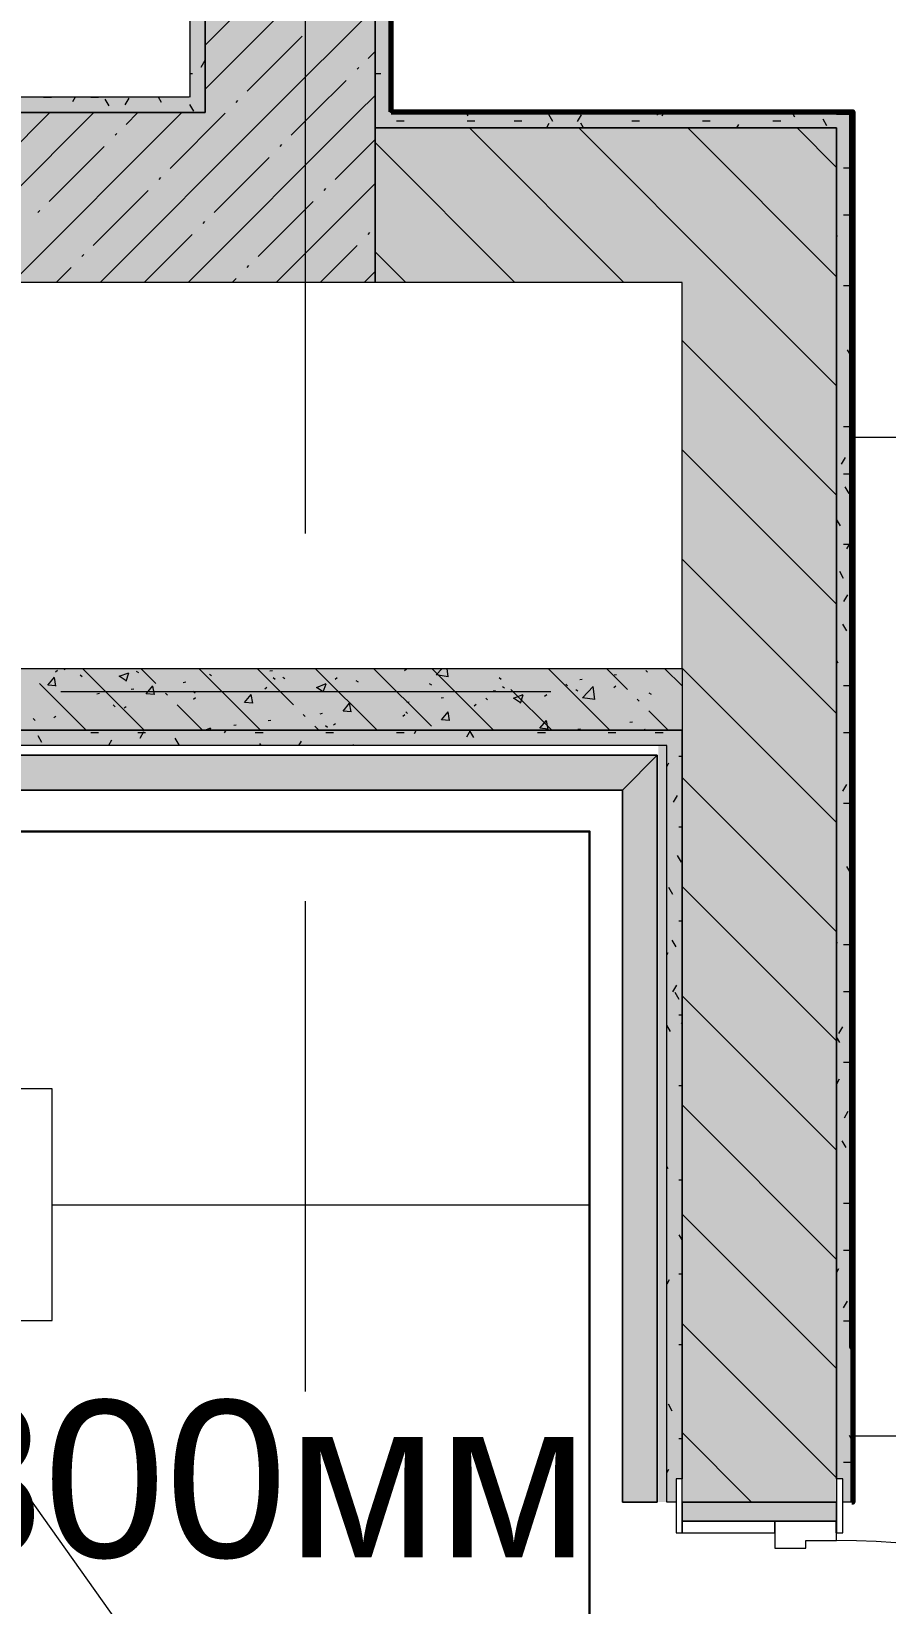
# Model space of a CAD drawing. Header units: millimetres. Extents: x -3817 to 677485, y -22715 to 103890.
# Drawn here: x 100598 to 101705, y 17730 to 19766 of the extents above; entities that cross this region are included whole.
import ezdxf

# ---------------------------------------------------------------- set-up
doc = ezdxf.new("R2010")
doc.units = ezdxf.units.MM
doc.layers.add('PDF _Геометрия', color=7, linetype='Continuous', true_color=0x1d1d1d)
doc.layers.add('PDF _Сплошная заливка', color=7, linetype='Continuous', true_color=0xffffff)
doc.layers.add('PDF _Текст', color=7, linetype='Continuous')
doc.styles.add('PDF GOST-Common', font='arial.ttf')

msp = doc.modelspace()

# ---------------------------------------------------------------- hatches: boundary and pattern name
at = {"layer": 'PDF _Сплошная заливка', "transparency": 33554559}
for points in [[(101043.6, 19661.3), (101063.6, 19661.3), (101063.6, 21011.3), (101060.8, 21011.3), (101060.8, 22702.8), (101043.6, 22702.8), (101043.6, 20400.4)], [(98080, 19661.3), (100823.6, 19661.3), (100823.6, 19681.3), (94823.6, 19681.3), (94823.6, 19661.3), (97414.7, 19661.3)], [(98080, 19441.3), (101043.6, 19441.3), (101043.6, 19661.3), (95043.6, 19661.3), (95043.6, 19441.3), (97963.6, 19441.3)], [(101641.6, 19441.3), (101641.6, 19641.3), (101043.6, 19641.3), (101043.6, 19441.3), (101441.6, 19441.3)], [(101441.6, 18861.3), (101441.6, 18941.3), (99191.6, 18941.3), (99191.6, 18861.3), (99822.6, 18861.3), (99822.6, 18881.3), (99827.6, 18881.3), (99827.6, 18861.3), (100417.6, 18861.3), (100417.6, 18881.3), (100422.6, 18881.3), (100422.6, 18861.3), (100741.3, 18861.3)]]:
    msp.add_hatch(color=256, dxfattribs=at).paths.add_polyline_path(points)
h = msp.add_hatch(color=256, dxfattribs=at)
h.paths.add_polyline_path([(101641.6, 15468.3), (101661.6, 15468.3), (101661.6, 16761.7), (101649.6, 16761.7), (101649.6, 16731.7), (101641.6, 16731.7), (101641.6, 15528.7)], flags=0)
h.paths.add_polyline_path([(101661.6, 17861.7), (101661.6, 19661.3), (101641.6, 19661.3), (101641.6, 17891.7), (101649.6, 17891.7), (101649.6, 17861.7)], flags=0)
h = msp.add_hatch(color=256, dxfattribs=at)
h.paths.add_polyline_path([(101641.6, 15511.3), (101641.6, 16761.7), (101441.6, 16761.7), (101441.6, 15511.3)], flags=0)
h.paths.add_polyline_path([(101441.6, 17861.7), (101641.6, 17861.7), (101641.6, 19441.3), (101441.6, 19441.3), (101441.6, 17891.7)], flags=0)
h = msp.add_hatch(color=256, dxfattribs=at)
h.paths.add_polyline_path([(100741.3, 18841.3), (101421.6, 18841.3), (101421.6, 18861.3), (100422.6, 18861.3), (100422.6, 18841.3)], flags=0)
h.paths.add_polyline_path([(99822.6, 18841.3), (99822.6, 18861.3), (99191.6, 18861.3), (99191.6, 18841.3), (99211.6, 18841.3)], flags=0)
h.paths.add_polyline_path([(100377.9, 18861.3), (100412.6, 18841.3), (100417.6, 18841.3), (100417.6, 18861.3), (100412.6, 18861.3)], flags=0)
h.paths.add_polyline_path([(99827.6, 18841.3), (100366.4, 18841.3), (100377.9, 18861.3), (99827.6, 18861.3), (99827.6, 18846.9)], flags=0)
h = msp.add_hatch(color=256, dxfattribs=at)
h.paths.add_polyline_path([(101433.6, 16131.3), (101441.6, 16131.3), (101441.6, 16731.7), (101433.6, 16731.7), (101433.6, 16761.7), (101421.6, 16761.7), (101421.6, 16131.3)], flags=0)
h.paths.add_polyline_path([(101433.6, 17861.7), (101433.6, 17891.7), (101441.6, 17891.7), (101441.6, 18861.3), (101421.6, 18861.3), (101421.6, 17861.7)], flags=0)
at = {"layer": 'PDF _Сплошная заливка', "true_color": 0xd7cdc4, "transparency": 33554559}
h = msp.add_hatch(color=254, dxfattribs=at)
h.paths.add_polyline_path([(101364.1, 18783.8), (101409.1, 18828.8), (100405.4, 18828.8), (100379.4, 18783.8), (100741.3, 18783.8)], flags=0)
h.paths.add_polyline_path([(100333.2, 18783.8), (100359.2, 18828.8), (99224.1, 18828.8), (99269.1, 18783.8), (100087.9, 18783.8)], flags=0)
msp.add_hatch(color=254, dxfattribs=at).paths.add_polyline_path([(101364.1, 17861.7), (101409.1, 17861.7), (101409.1, 18828.8), (101364.1, 18783.8), (101364.1, 17964.5)])

# ---------------------------------------------------------------- linework, layer by layer
at = {"layer": 'PDF _Геометрия', "color": 253, "lineweight": 9, "true_color": 0xaaaaaa}
for points in [[(100953.6, 19116.1), (100953.6, 21439.6), (100953.6, 23939.6)], [(100636.4, 18911.3), (101271.4, 18911.3)], [(100953.6, 18004.9), (100953.6, 18639.9)]]:
    msp.add_lwpolyline(points, dxfattribs=at)
at = {"layer": 'PDF _Геометрия', "color": 9, "lineweight": 9, "true_color": 0xc0c0c0}
for points in [[(107993.6, 23469.3), (107093.6, 23469.3), (107093.6, 23311.4), (107093.6, 23469.3), (105673.6, 23469.3), (105673.6, 23311.4), (105673.6, 23469.3), (104893.6, 23469.3), (104893.6, 23311.4), (104893.6, 23469.3), (103693.6, 23469.3), (103693.6, 23311.4), (103693.6, 23469.3), (101393.6, 23469.3), (101393.6, 23311.4), (101393.6, 23469.3), (96853.6, 23469.3), (96853.6, 23311.4), (96853.6, 23061.4), (100823.6, 23061.4), (100823.6, 19661.3), (95043.6, 19661.3)], [(94823.6, 19661.3), (100823.6, 19661.3), (100823.6, 19681.3), (100823.6, 23061.4), (100803.6, 23061.4), (96853.6, 23061.4), (96853.6, 23041.3), (98610.1, 23041.3), (99323.6, 23041.3), (100802.6, 23041.3)], [(101063.6, 21030.3), (101063.6, 21011.3), (101060.8, 21011.3), (101060.8, 22702.8), (101043.6, 22702.8), (101043.6, 19661.3), (101043.6, 19441.3), (100431.6, 19441.3), (100431.6, 18941.3), (101441.6, 18941.3), (101441.6, 19441.3), (101043.6, 19441.3), (101043.6, 19641.3), (101641.6, 19641.3), (101043.6, 19641.3), (101043.6, 19661.3), (101043.6, 22665.3), (101060.8, 22665.3), (101318.6, 22665.3), (101381.1, 22665.3), (101393.6, 22665.3)], [(100802.6, 19681.3), (94823.6, 19681.3), (94803.6, 19681.3), (94803.6, 15552.3)], [(101661.6, 18061.7), (101661.6, 19661.3), (101641.6, 19661.3)], [(101433.6, 17861.7), (101421.6, 17861.7), (101421.6, 18841.3), (100412.6, 18841.3)], [(101441.6, 17861.7), (101641.6, 17861.7)], [(101661.6, 17861.7), (101649.6, 17861.7)]]:
    msp.add_lwpolyline(points, dxfattribs=at)
at = {"layer": 'PDF _Геометрия', "color": 7, "lineweight": 9}
for points in [[(100803.6, 23041.3), (100803.6, 19681.3)], [(101063.6, 19661.3), (101063.6, 19674.4), (101063.6, 21011.3)], [(101064.6, 19661.3), (101641.6, 19661.3)], [(101662.1, 19240.9), (102310, 19240.9)], [(101441.6, 18941.3), (101441.6, 18861.3), (101441.6, 17891.7), (101441.6, 18861.3)], [(101409.1, 18828.8), (100405.4, 18828.8), (101409.1, 18828.8), (101409.1, 17861.7), (101364.1, 17861.7), (101409.1, 17861.7), (101409.1, 18828.8), (101364.1, 18783.8), (101364.1, 17861.7), (101364.1, 18783.8), (100379.4, 18783.8), (101364.1, 18783.8)], [(100625.2, 18246.7), (101321.6, 18246.7)], [(101662.1, 17947.4), (102636.5, 17947.4), (102636.5, 18181.8)], [(101421.6, 17573), (100804.6, 17573), (100433.5, 18094.9)], [(101661.6, 17861.7), (101661.6, 18061.7)]]:
    msp.add_lwpolyline(points, dxfattribs=at)
at = {"layer": 'PDF _Геометрия', "color": 96, "lineweight": 9, "true_color": 0x008000}
msp.add_lwpolyline([(101064.6, 19661.3), (101063.6, 19661.3), (101063.6, 19674.4), (101063.6, 21011.3)], dxfattribs=at)
at = {"layer": 'PDF _Геометрия', "color": 96, "lineweight": 70, "true_color": 0x008000}
msp.add_lwpolyline([(101064.6, 19662.3), (101064.6, 21011.3)], dxfattribs=at)
at = {"layer": 'PDF _Геометрия', "lineweight": 9}
for points in [[(100823.6, 19691.6), (101043.6, 19911.6)], [(100823.6, 19748.6), (100892, 19817.1)], [(100687.4, 19441.3), (100907.4, 19661.3), (101043.6, 19797.5)], [(100877.8, 19688.8), (100949.1, 19760.1)], [(101034.6, 19731.5), (101043.6, 19740.5)], [(101020.3, 19717.3), (101022.7, 19719.7)], [(100934.8, 19631.8), (100964.4, 19661.3), (101006.1, 19703)], [(100801.4, 19441.3), (101021.4, 19661.3), (101043.6, 19683.5)], [(100863.5, 19674.5), (100865.9, 19676.9)], [(100459.3, 19441.3), (100679.3, 19661.3)], [(100564.2, 19603.2), (100622.3, 19661.3)], [(100573.3, 19441.3), (100793.3, 19661.3)], [(100721, 19646), (100736.3, 19661.3)], [(100778, 19589), (100849.3, 19660.3)], [(100706.7, 19631.8), (100709.1, 19634.1)], [(101366.1, 19441.3), (101166.1, 19641.3)], [(101641.6, 19307.3), (101507.5, 19441.3), (101307.5, 19641.3)], [(101641.6, 19448.7), (101448.9, 19641.3)], [(101641.6, 19590.1), (101590.4, 19641.3)], [(100621.2, 19546.2), (100692.5, 19617.5)], [(100920.6, 19617.5), (100922.9, 19619.9)], [(100991.8, 19574.7), (101043.6, 19626.5)], [(101224.7, 19441.3), (101043.6, 19622.4)], [(100835, 19532), (100906.3, 19603.2)], [(100763.7, 19574.7), (100766.1, 19577.1)], [(100915.5, 19441.3), (101043.6, 19569.4)], [(100678.2, 19489.2), (100749.5, 19560.5)], [(100977.6, 19560.5), (100980, 19562.8)], [(100606.9, 19532), (100609.3, 19534.3)], [(100892, 19474.9), (100963.3, 19546.2)], [(100820.8, 19517.7), (100823.1, 19520.1)], [(100744.4, 19441.3), (100806.5, 19503.4)], [(100972.5, 19441.3), (101020.3, 19489.2)], [(101034.6, 19503.4), (101037, 19505.8)], [(100663.9, 19474.9), (100666.3, 19477.3)], [(101083.3, 19441.3), (101043.6, 19481)], [(100630.4, 19441.3), (100649.7, 19460.7)], [(100858.5, 19441.3), (100863.5, 19446.4)], [(100877.8, 19460.7), (100880.2, 19463)], [(101029.5, 19441.3), (101043.6, 19455.4)], [(101641.6, 19165.9), (101441.6, 19365.9)], [(101641.6, 19024.4), (101441.6, 19224.4)], [(101641.6, 18883), (101441.6, 19083)], [(101641.6, 18741.6), (101441.6, 18941.6)], [(101641.6, 18600.2), (101441.6, 18800.2)], [(101641.6, 18458.8), (101441.6, 18658.8)], [(101641.6, 18317.3), (101441.6, 18517.3)], [(101641.6, 18175.9), (101441.6, 18375.9)], [(101641.6, 18034.5), (101441.6, 18234.5)], [(101641.6, 17893.1), (101441.6, 18093.1)], [(101531.5, 17861.7), (101441.6, 17951.7)]]:
    msp.add_lwpolyline(points, dxfattribs=at)
at = {"layer": 'PDF _Геометрия', "color": 253, "lineweight": 9, "true_color": 0x9b9b9b}
for points in [[(100803.6, 19711.7), (100807.2, 19711.7)], [(100823.2, 19728.5), (100818.1, 19719.8)], [(101043.6, 19711.7), (101051, 19711.7)], [(100614.2, 19681.2), (100624.3, 19681.2)], [(100655.2, 19681.3), (100651.6, 19675.2)], [(100657.4, 19681.2), (100657.3, 19681.3)], [(100675.2, 19681.2), (100685.2, 19681.2)], [(100699.1, 19670), (100694, 19678.7)], [(100724.6, 19679.8), (100719.6, 19671.1)], [(100767.1, 19674.1), (100762.9, 19681.3)], [(100808.7, 19662.9), (100803.7, 19671.6)], [(101071.4, 19650.7), (101081.5, 19650.7)], [(101164.1, 19657), (101161.6, 19661.3)], [(101162.9, 19650.7), (101172.9, 19650.7)], [(101223.8, 19650.7), (101233.9, 19650.7)], [(101232.2, 19661), (101232, 19661.3)], [(101273.8, 19649.9), (101268.8, 19658.6)], [(101310.5, 19658.3), (101305.5, 19649.6)], [(101347.5, 19661.3), (101347.2, 19660.7)], [(101376.2, 19650.7), (101386.3, 19650.7)], [(101409.9, 19658), (101408, 19661.3)], [(101417.9, 19661.3), (101415.2, 19656.7)], [(101467.7, 19650.7), (101477.7, 19650.7)], [(101559.1, 19650.7), (101569.2, 19650.7)], [(101587.6, 19655.1), (101583.9, 19661.3)], [(101629.2, 19643.9), (101624.2, 19652.6)], [(101661.6, 19656.7), (101660.9, 19655.6)], [(101268.9, 19647.1), (101265.6, 19641.3)], [(101313.9, 19641.3), (101310.4, 19647.4)], [(101514.6, 19646), (101511.9, 19641.3)], [(101582.7, 19642), (101582.3, 19641.3)], [(101650.5, 19589.7), (101660.6, 19589.7)], [(101650.5, 19528.8), (101660.6, 19528.8)], [(101642.5, 19501.8), (101641.6, 19500.1)], [(101650.5, 19437.3), (101660.6, 19437.3)], [(101661.6, 19412.9), (101659.8, 19409.8)], [(101660.8, 19345.4), (101655.8, 19354.1)], [(101661.6, 19283.1), (101659.8, 19286)], [(101650.5, 19254.5), (101660.6, 19254.5)], [(101652.6, 19214.4), (101647.6, 19205.7)], [(101650.5, 19193.5), (101660.6, 19193.5)], [(101657.8, 19167.7), (101652.8, 19176.4)], [(101646.6, 19126), (101641.6, 19134.7)], [(101650.5, 19102.1), (101660.6, 19102.1)], [(101659.7, 19104.8), (101654.7, 19096.1)], [(101650.7, 19058), (101645.7, 19066.7)], [(101655.6, 19036.7), (101650.6, 19028)], [(101654.8, 18990), (101649.8, 18998.7)], [(101643.7, 18948.3), (101641.6, 18951.9)], [(101650.5, 18919.2), (101660.6, 18919.2)], [(100675.2, 18858.2), (100685.2, 18858.2)], [(100736.1, 18858.2), (100746.2, 18858.2)], [(100743.7, 18859.3), (100738.7, 18850.6)], [(100850.4, 18861.3), (100848.3, 18857.7)], [(100888.5, 18858.2), (100898.6, 18858.2)], [(100980, 18858.2), (100990, 18858.2)], [(101071.4, 18858.2), (101081.5, 18858.2)], [(101096.8, 18861.3), (101094.1, 18856.6)], [(101167.1, 18861.2), (101162.1, 18852.5)], [(101171.5, 18851.7), (101166.5, 18860.4)], [(101254.3, 18858.2), (101264.4, 18858.2)], [(101345.7, 18858.2), (101355.8, 18858.2)], [(101406.7, 18858.2), (101416.8, 18858.2)], [(101650.5, 18858.2), (101660.6, 18858.2)], [(100612, 18845.4), (100607, 18854.2)], [(100702, 18848.2), (100698.1, 18841.3)], [(100789.7, 18842.5), (100784.7, 18851.2)], [(100895.9, 18841.3), (100894.3, 18844.1)], [(100947.8, 18847.1), (100944.5, 18841.3)], [(101015.8, 18843), (101014.9, 18841.3)], [(101261.5, 18841.9), (101261.2, 18841.3)], [(101424, 18818.5), (101421.6, 18814.3)], [(101437.2, 18827.7), (101441.6, 18827.7)], [(101435.2, 18776.9), (101430.1, 18768.1)], [(101654.5, 18791), (101649.5, 18782.3)], [(101650.5, 18766.8), (101660.6, 18766.8)], [(101437.2, 18736.3), (101441.6, 18736.3)], [(101661.6, 18742.3), (101660.6, 18740.7)], [(101440.7, 18690.3), (101435.6, 18699.1)], [(101660, 18676.2), (101655, 18684.9)], [(101429.5, 18648.7), (101424.5, 18657.4)], [(101437.2, 18614.4), (101441.6, 18614.4)], [(101422.9, 18572.8), (101421.6, 18570.4)], [(101433.6, 18580.7), (101428.5, 18589.4)], [(101642.3, 18586.9), (101641.6, 18585.7)], [(101650.5, 18583.9), (101660.6, 18583.9)], [(101434.1, 18531.1), (101429, 18522.4)], [(101437.7, 18512.6), (101432.6, 18521.4)], [(101650.5, 18522.9), (101660.6, 18522.9)], [(101437.2, 18492.5), (101441.6, 18492.5)], [(101426.5, 18471), (101421.6, 18479.5)], [(101441.6, 18483.2), (101440.2, 18480.8)], [(101649.3, 18477.2), (101644.3, 18468.5)], [(101645.8, 18456.9), (101641.6, 18464.3)], [(101650.5, 18431.5), (101660.6, 18431.5)], [(101645.2, 18409.2), (101641.6, 18402.9)], [(101437.2, 18401), (101441.6, 18401)], [(101656.4, 18367.6), (101651.4, 18358.9)], [(101654, 18320.8), (101649, 18329.5)], [(101423.5, 18293.3), (101421.6, 18296.7)], [(101437.2, 18279.1), (101441.6, 18279.1)], [(101650.5, 18248.6), (101660.6, 18248.6)], [(101441.6, 18201.1), (101437.8, 18207.6)], [(101650.5, 18187.7), (101660.6, 18187.7)], [(101644.1, 18163.5), (101641.6, 18159)], [(101424.8, 18149.3), (101421.6, 18143.7)], [(101437.2, 18157.2), (101441.6, 18157.2)], [(101655.3, 18121.8), (101650.3, 18113.1)], [(101650.5, 18096.2), (101660.6, 18096.2)], [(101437.2, 18065.7), (101441.6, 18065.7)], [(101661.6, 18071.7), (101661.4, 18071.5)], [(101428.7, 17979.5), (101423.7, 17988.2)], [(101437.2, 17943.8), (101441.6, 17943.8)], [(101661.6, 17941.9), (101658.2, 17947.7)], [(101423.7, 17903.6), (101421.6, 17899.9)], [(101650.5, 17913.3), (101660.6, 17913.3)]]:
    msp.add_lwpolyline(points, dxfattribs=at)
at = {"layer": 'PDF _Геометрия', "color": 231, "lineweight": 70, "true_color": 0xff80c0}
msp.add_lwpolyline([(101064.6, 19662.3), (101662.6, 19662.3), (101662.6, 19661.3), (101662.6, 18061.7), (101661.6, 18061.7), (101661.6, 19661.3), (101641.6, 19661.3)], dxfattribs=at)
at = {"layer": 'PDF _Геометрия', "color": 231, "lineweight": 9, "true_color": 0xff80c0}
msp.add_lwpolyline([(101641.6, 19661.3), (101064.6, 19661.3), (101064.6, 19662.3)], dxfattribs=at)
at = {"layer": 'PDF _Геометрия', "color": 9, "lineweight": 9, "true_color": 0xc0c0c0}
for points in [[(101641.6, 17891.7), (101641.6, 19441.3), (101641.6, 19641.3)], [(101441.6, 18861.3), (100422.6, 18861.3), (101421.6, 18861.3)]]:
    msp.add_lwpolyline(points, close=True, dxfattribs=at)
at = {"layer": 'PDF _Геометрия', "color": 252, "lineweight": 9, "true_color": 0x878787}
for points in [[(100629.5, 18936.8), (100632.1, 18938.9)], [(100640.1, 18941.3), (100642, 18940.1)], [(100744.5, 18861.3), (100664.5, 18941.3)], [(100734.1, 18937.9), (100737, 18936.1)], [(100759.6, 18921.8), (100740, 18941.3)], [(100895.4, 18861.3), (100815.4, 18941.3)], [(100938.1, 18894.1), (100890.9, 18941.3)], [(100907.3, 18938.1), (100910.6, 18938.6)], [(101046.2, 18861.3), (100966.2, 18941.3)], [(101116.6, 18866.4), (101041.7, 18941.3)], [(101081.8, 18938.8), (101084.5, 18940.8)], [(101197.1, 18861.3), (101117.1, 18941.3)], [(101138.5, 18930.4), (101122.7, 18932.9), (101130.8, 18941.3)], [(101138.5, 18930.3), (101137.2, 18941.3)], [(101348, 18861.3), (101268, 18941.3)], [(101370.6, 18914.2), (101343.5, 18941.3)], [(101394.4, 18938.6), (101396.8, 18936.4)], [(101441.6, 18918.6), (101418.8, 18941.3)], [(100669.1, 18861.3), (100608.7, 18921.8)], [(100630.2, 18918.6), (100619.6, 18919.5), (100628.1, 18929.8)], [(100630.2, 18918.5), (100628.2, 18929.7)], [(100661.7, 18933.1), (100664.2, 18930.8)], [(100721, 18925.1), (100712.2, 18931.1), (100724.6, 18935.8)], [(100721.1, 18925), (100724.7, 18935.8)], [(100757.7, 18907.5), (100747.1, 18908.4), (100755.7, 18918.6)], [(100757.7, 18907.4), (100755.7, 18918.5)], [(100795, 18923.3), (100798.3, 18923.8)], [(100829, 18933.9), (100831.9, 18932.1)], [(100900.7, 18914.9), (100903.4, 18916.9)], [(100911.7, 18929.7), (100914.2, 18927.4)], [(100924, 18929.9), (100926.8, 18928.1)], [(100976.6, 18910.8), (100967.7, 18916.8), (100980.2, 18921.6)], [(100976.6, 18910.8), (100980.2, 18921.5)], [(100992, 18927.4), (100994.7, 18929.4)], [(101018.9, 18925.9), (101021.7, 18924.1)], [(101113.8, 18921.9), (101116.6, 18920.1)], [(101207.2, 18926.8), (101204.6, 18929.3)], [(101208.7, 18917.9), (101211.5, 18916.1)], [(101290.7, 18920.8), (101293.2, 18918.6)], [(101308.8, 18927), (101312.1, 18927.5)], [(101328.3, 18901), (101312.4, 18903.4), (101326.3, 18917.9)], [(101328.3, 18900.9), (101326.3, 18917.8)], [(101353.1, 18916.8), (101355.8, 18918.9)], [(101353.3, 18932.9), (101356.6, 18933.3)], [(100683.2, 18908.6), (100686.5, 18909.1)], [(100727.7, 18914.5), (100731, 18914.9)], [(100774.7, 18906.7), (100772.2, 18909.2)], [(100808, 18911.9), (100810.5, 18909.6)], [(100808.4, 18901.5), (100811.1, 18903.6)], [(100885.3, 18896.3), (100874.6, 18897.2), (100883.2, 18907.4)], [(100885.3, 18896.2), (100883.2, 18907.4)], [(101012.8, 18885.1), (101002.2, 18886.1), (101010.7, 18896.3)], [(101012.8, 18885.1), (101010.7, 18896.2)], [(101084.7, 18897.5), (101088, 18897.9)], [(101129.2, 18903.4), (101132.5, 18903.8)], [(101187, 18903), (101189.5, 18900.8)], [(101196.5, 18912.2), (101199.8, 18912.7)], [(101272.6, 18861.3), (101219.7, 18914.2)], [(101232.1, 18896.6), (101223.2, 18902.6), (101235.7, 18907.4)], [(101232.1, 18896.5), (101235.7, 18907.3)], [(101263.3, 18905.4), (101266, 18907.5)], [(101303.6, 18913.9), (101306.4, 18912.1)], [(101385.7, 18899.1), (101383.2, 18901.6)], [(101398.5, 18909.9), (101401.4, 18908.1)], [(100600.6, 18876.3), (100603.1, 18874)], [(100627.3, 18877.6), (100630, 18879.7)], [(100704.3, 18894.1), (100706.8, 18891.8)], [(100718.6, 18890.2), (100721.2, 18892.2)], [(100820, 18861.3), (100787.2, 18894.1)], [(100953.2, 18879), (100950.7, 18881.5)], [(100972.4, 18882.7), (100975.7, 18883.2)], [(101079.7, 18879.6), (101082.3, 18881.6)], [(101083.3, 18885.2), (101085.8, 18883)], [(101140.3, 18874), (101129.7, 18874.9), (101138.3, 18885.1)], [(101140.3, 18873.9), (101138.3, 18885.1)], [(101172, 18892.9), (101174.7, 18895)], [(101423.5, 18861.3), (101398.3, 18886.5)], [(100823.2, 18861.3), (100830.8, 18864.2)], [(100829.8, 18861.3), (100830.8, 18864.2)], [(100860.5, 18868), (100863.8, 18868.4)], [(100905, 18873.9), (100908.4, 18874.3)], [(100970.9, 18861.3), (100965.8, 18866.4)], [(100979.6, 18867.4), (100982.1, 18865.2)], [(100989.9, 18868.2), (100992.5, 18870.2)], [(101267.8, 18862.8), (101257.2, 18863.8), (101265.8, 18874)], [(101267.9, 18862.8), (101265.8, 18873.9)], [(101306.5, 18862.7), (101309.9, 18863.2)], [(101373.9, 18871.6), (101377.2, 18872)], [(101392.1, 18861.3), (101393.3, 18862.8)], [(101393.6, 18861.3), (101393.3, 18862.7)]]:
    msp.add_lwpolyline(points, dxfattribs=at)
at = {"layer": 'PDF _Геометрия', "color": 231, "lineweight": 30, "true_color": 0xff80c0}
msp.add_lwpolyline([(101321.6, 16241.8), (101321.6, 18730.3), (99321.6, 18730.3), (99321.6, 16230.9)], close=True, dxfattribs=at)
at = {"layer": 'PDF _Геометрия', "color": 7, "lineweight": 9}
msp.add_lwpolyline([(100625.2, 18396.7), (99972.1, 18396.7), (99972.1, 18096.7), (100625.2, 18096.7)], close=True, dxfattribs=at)
at = {"layer": 'PDF _Геометрия', "color": 52, "lineweight": 70, "true_color": 0xe1dc04}
msp.add_lwpolyline([(101661.6, 18061.7), (101662.6, 18061.7), (101662.6, 17861.7), (101661.6, 17861.7)], dxfattribs=at)
at = {"layer": 'PDF _Геометрия', "color": 52, "lineweight": 9, "true_color": 0xe1dc04}
msp.add_lwpolyline([(101661.6, 18061.7), (101661.6, 17861.7)], dxfattribs=at)
at = {"layer": 'PDF _Геометрия', "color": 253, "lineweight": 13, "true_color": 0xaaaaaa}
for points in [[(101433.6, 17821.7), (101441.6, 17821.7), (101441.6, 17891.7), (101433.6, 17891.7)], [(101641.6, 17821.7), (101649.6, 17821.7), (101649.6, 17891.7), (101641.6, 17891.7)], [(101441.6, 17836.7), (101641.6, 17836.7), (101641.6, 17861.7), (101441.6, 17861.7)], [(101441.6, 17821.7), (101561.6, 17821.7), (101561.6, 17836.7), (101441.6, 17836.7)], [(101641.6, 17811.7), (101641.6, 17836.7), (101561.6, 17836.7), (101561.6, 17801.7), (101601.6, 17801.7), (101601.6, 17811.7)], [(101640.6, 17821.7), (101641.6, 17821.7), (101641.6, 17836.7), (101640.6, 17836.7)]]:
    msp.add_lwpolyline(points, close=True, dxfattribs=at)
at = {"layer": 'PDF _Геометрия', "color": 253, "lineweight": 9, "true_color": 0xaaaaaa}
msp.add_arc((101641.6, 16811.7), 1000, 0, 89.9999, dxfattribs=at)
at = {"layer": 'PDF _Сплошная заливка', "lineweight": 35, "transparency": 33554559}
for points in [[(101043.6, 19661.3), (101043.6, 23311.4), (100823.6, 19661.3), (100823.6, 23311.4)], [(100823.6, 19681.3), (100823.6, 23061.4), (100803.6, 19681.3), (100803.6, 23061.4)], [(101043.6, 19641.3), (101641.6, 19641.3), (101043.6, 19661.3), (101641.6, 19661.3)], [(101641.6, 17836.7), (101641.6, 17861.7), (101441.6, 17836.7), (101441.6, 17861.7)]]:
    msp.add_solid(points, dxfattribs=at)
at = {"layer": 'PDF _Сплошная заливка', "color": 5, "lineweight": 35, "transparency": 33554559}
msp.add_solid([(100802.6, 19681.3), (100803.6, 19681.3), (100802.6, 20400.4)], dxfattribs=at)
at = {"layer": 'PDF _Сплошная заливка', "color": 96, "lineweight": 35, "true_color": 0x008000, "transparency": 33554559}
msp.add_solid([(101063.6, 19674.4), (101064.6, 19674.4), (101063.6, 20400.4)], dxfattribs=at)
at = {"layer": 'PDF _Сплошная заливка', "color": 254, "lineweight": 35, "true_color": 0xffb9dc, "transparency": 33554559}
for points in [[(101661.6, 19661.3), (101662.6, 19662.3), (101641.6, 19661.3)], [(101661.6, 18061.7), (101662.6, 18061.7), (101661.6, 19182.4)]]:
    msp.add_solid(points, dxfattribs=at)
at = {"layer": 'PDF _Сплошная заливка', "color": 100, "lineweight": 35, "true_color": 0x00ff40, "transparency": 33554559}
msp.add_solid([(101421.6, 17861.7), (101421.6, 18841.3), (101410.6, 17861.7), (101410.6, 18841.3)], dxfattribs=at)

# ---------------------------------------------------------------- texts
at = {"layer": 'PDF _Текст', "color": 250, "true_color": 0x3c3c3c, "insert": (99561, 17890.2), "char_height": 203.2, "attachment_point": 4, "style": 'PDF GOST-Common'}
msp.add_mtext('Н=от 1800мм', dxfattribs=at)

doc.saveas('drawing.dxf')
